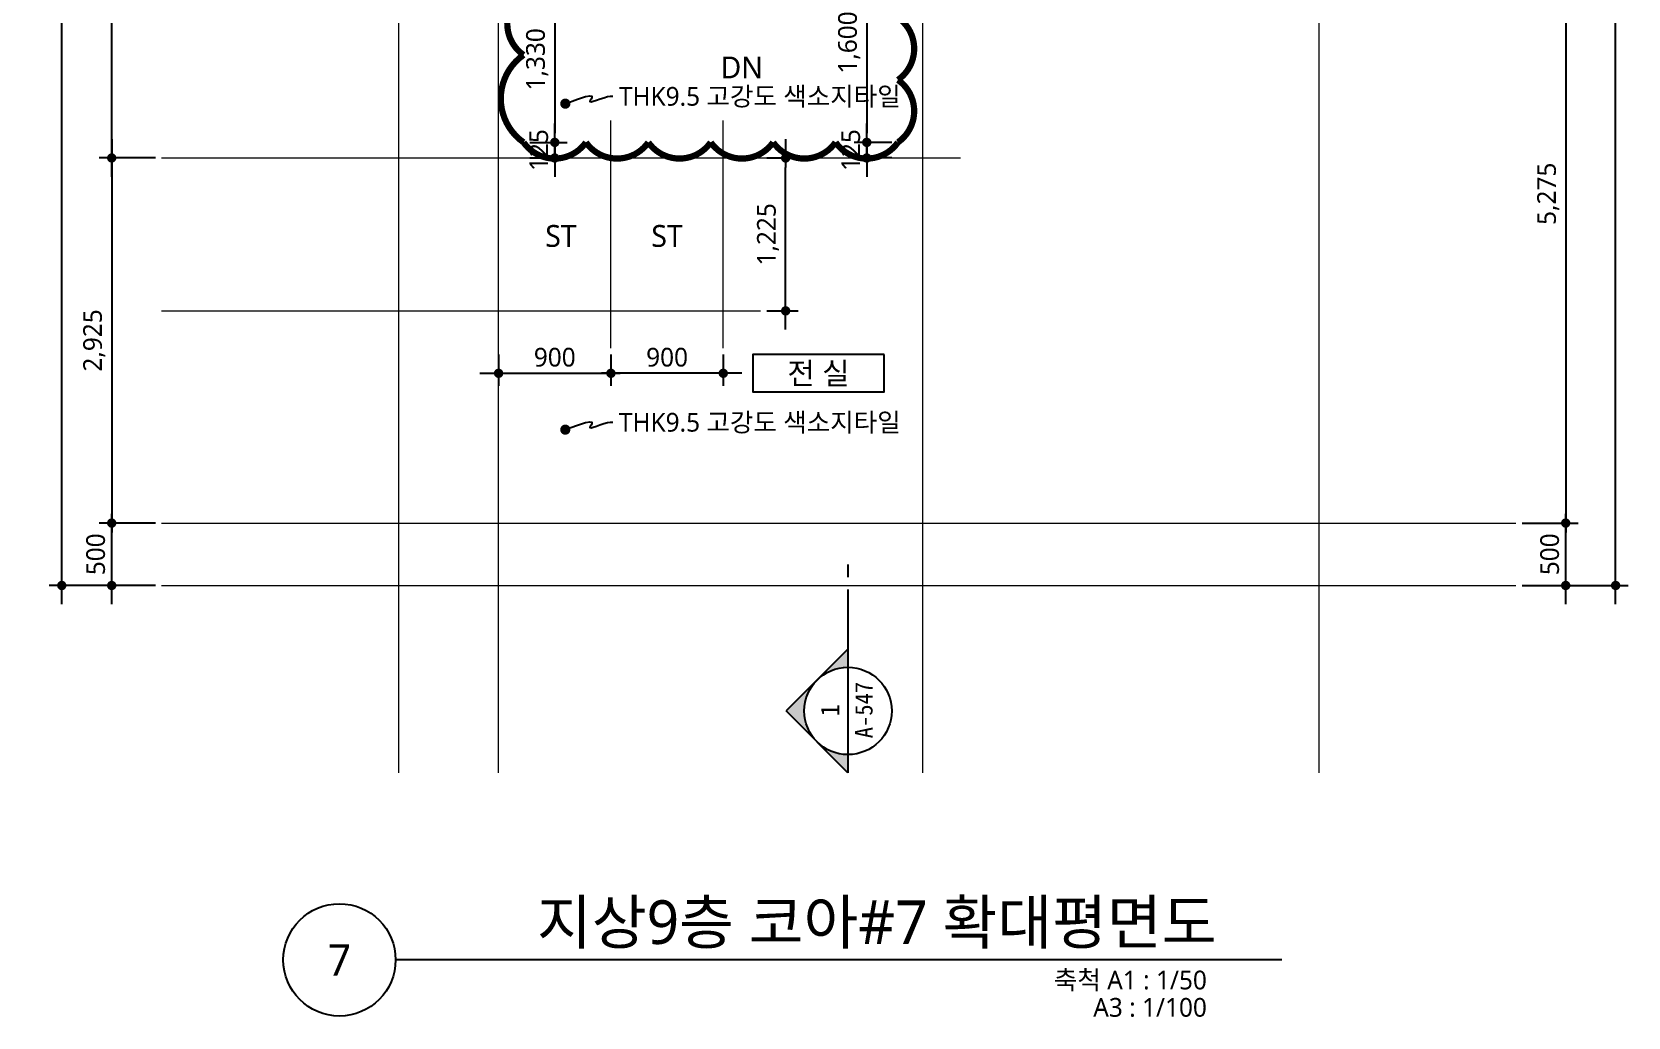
# Model space of a CAD drawing. Header units: millimetres. Extents: x 1467181 to 1850972, y 836037 to 895281.
# Drawn here: x 1552517 to 1565306, y 875511 to 883404 of the extents above; entities that cross this region are included whole.
import ezdxf
from ezdxf.enums import TextEntityAlignment as Align

# ---------------------------------------------------------------- set-up
doc = ezdxf.new("R2010")
doc.units = ezdxf.units.MM
doc.header["$MEASUREMENT"] = 0
doc.linetypes.add('CEN', pattern=[62, 60, -1, 0, -1])
doc.layers.get('0').update_dxf_attribs({"linetype": 'CONTINUOUS'})
for name, color, linetype, lineweight in [('A-CNTL', 1, 'CEN', 15), ('A-DIMS', 7, 'CONTINUOUS', 25), ('A-MKXS-LEAD', 7, 'CONTINUOUS', 25), ('A-MKXS-MAK1', 3, 'CONTINUOUS', 25), ('A-MKXS-TEXT1', 3, 'CONTINUOUS', 25), ('A-MKXS-TEXT2', 7, 'CONTINUOUS', 25), ('A-MKXX-NAME', 3, 'CONTINUOUS', 25), ('A-MKXX-SYMB', 7, 'CONTINUOUS', 25), ('A-XXXX-SYMB', 7, 'CONTINUOUS', 25), ('A-XXXX-TXT1', 3, 'CONTINUOUS', 25), ('REV-202205', 20, 'CONTINUOUS', 25)]:
    doc.layers.add(name, color=color, linetype=linetype, lineweight=lineweight)
doc.styles.add('HY울릉도L', font='')
doc.styles.add('돋움체', font='')
doc.styles.add('맑은고딕', font='malgun.ttf')
doc.styles.get('HY울릉도L').set_extended_font_data('HYwulM')
doc.styles.get('돋움체').set_extended_font_data('DotumChe')
doc.dimstyles.new('CDIM', dxfattribs={"dimtxt": 3, "dimasz": 1.5, "dimexe": 2, "dimexo": 1, "dimgap": 1, "dimtad": 1, "dimdec": 0, "dimrnd": 0.5, "dimzin": 0, "dimdsep": 32, "dimlunit": 6, "dimtxsty": 'HY울릉도L', "dimblk1": '_CIDOT', "dimblk2": '_CIDOT', "dimsah": 1, "dimcen": 5.5, "dimclrd": 2, "dimclre": 2, "dimclrt": 7, "dimadec": 0, "dimazin": 0, "dimtfac": 1, "dimtdec": 0, "dimtix": 1, "dimtmove": 2, "dimatfit": 1, "dimldrblk": '_CIDOT', "dimfxl": 1, "dimtolj": 1, "dimtzin": 0, "dimlwd": -1, "dimarcsym": 0})

# ---------------------------------------------------------------- blocks, each defined once
blk = doc.blocks.new('CORE 7- 단면')
at = {"layer": 'A-MKXS-MAK1'}
blk.add_hatch(color=256, dxfattribs=at).paths.add_polyline_path([(22637, 12898), (22637, 12998), (22937, 12998), (22937, 12898)])
h = blk.add_hatch(color=256, dxfattribs=at)
h.paths.add_polyline_path([(22442, -7), (22690, 241, 0.414214), (22690, -254)])
h.paths.add_polyline_path([(22690, 241), (22937, 488), (22937, 343, 0.198912)])
h.paths.add_polyline_path([(22690, -254, 0.198912), (22937, -357), (22937, -502)])
for p, q in [((22637, 12998), (22637, 12898)), ((22937, 12998), (22637, 12998)), ((22937, 12998), (22937, 12335)), ((22937, 12898), (22637, 12898)), ((22937, 12235), (22937, 12135)), ((22937, 1166), (22937, 1066)), ((22937, 966), (22937, -502)), ((22937, 488), (22442, -7)), ((22937, -502), (22442, -7))]:
    blk.add_line(p, q, dxfattribs=at)
blk.add_circle((22937, -7), 350, dxfattribs=at)
at = {"layer": 'A-MKXS-TEXT2', "style": '돋움체'}
for s, height, p in [('A-547', 140, (23065, 0)), ('1', 150, (22793, -2))]:
    blk.add_text(s, height=height, rotation=90, dxfattribs=at).set_placement(p, align=Align.MIDDLE)
blk = doc.blocks.new('_CIDOT')
at = {"color": 0, "linetype": 'ByBlock'}
blk.add_line((2, 0), (-1, 0), dxfattribs=at)
at = {"color": 0, "linetype": 'ByBlock', "const_width": 0.5}
blk.add_lwpolyline([(-0.25, 0, 1), (0.25, 0, 1)], format="xyb", close=True, dxfattribs=at)
blk = doc.blocks.new('*D69')
at = {"layer": 'A-DIMS', "lineweight": -2, "transparency": 16777216}
for p, q in [((1553506, 889069), (1553056, 889069)), ((1553506, 882394), (1553056, 882394))]:
    blk.add_line(p, q, dxfattribs=at)
at = {"layer": 'A-DIMS', "transparency": 16777216}
blk.add_line((1553156, 882469), (1553156, 888994), dxfattribs=at)
at = {"layer": 'A-DIMS', "transparency": 16777216, "xscale": 75, "yscale": 75, "zscale": 75}
for p, rotation in [((1553156, 889069), 90), ((1553156, 882394), 270)]:
    blk.add_blockref('_CIDOT', p, dxfattribs=dict(at, rotation=rotation))
at = {"layer": 'A-DIMS', "color": 3, "transparency": 16777216, "insert": (1553016, 885732), "char_height": 150, "attachment_point": 5, "rotation": 90, "style": '맑은고딕'}
blk.add_mtext('\\A1;6,675', dxfattribs=at)
blk = doc.blocks.new('*D72')
at = {"layer": 'A-DIMS', "lineweight": -2, "transparency": 16777216}
for p, q in [((1553506, 889969), (1552656, 889969)), ((1553506, 878969), (1552656, 878969))]:
    blk.add_line(p, q, dxfattribs=at)
at = {"layer": 'A-DIMS', "transparency": 16777216}
blk.add_line((1552756, 879044), (1552756, 889894), dxfattribs=at)
at = {"layer": 'A-DIMS', "transparency": 16777216, "xscale": 75, "yscale": 75, "zscale": 75}
for p, rotation in [((1552756, 889969), 90), ((1552756, 878969), 270)]:
    blk.add_blockref('_CIDOT', p, dxfattribs=dict(at, rotation=rotation))
at = {"layer": 'A-DIMS', "color": 3, "transparency": 16777216, "insert": (1552615, 884469), "char_height": 150, "attachment_point": 5, "rotation": 90, "style": '맑은고딕'}
blk.add_mtext('\\A1;11,000', dxfattribs=at)
blk = doc.blocks.new('*D74')
at = {"layer": 'A-DIMS', "lineweight": -2, "transparency": 16777216}
for p, q in [((1553506, 882394), (1553056, 882394)), ((1553506, 879469), (1553056, 879469))]:
    blk.add_line(p, q, dxfattribs=at)
at = {"layer": 'A-DIMS', "transparency": 16777216}
blk.add_line((1553156, 882319), (1553156, 879544), dxfattribs=at)
at = {"layer": 'A-DIMS', "transparency": 16777216, "xscale": 75, "yscale": 75, "zscale": 75}
for p, rotation in [((1553156, 882394), 90), ((1553156, 879469), 270)]:
    blk.add_blockref('_CIDOT', p, dxfattribs=dict(at, rotation=rotation))
at = {"layer": 'A-DIMS', "color": 3, "transparency": 16777216, "insert": (1553016, 880932), "char_height": 150, "attachment_point": 5, "rotation": 90, "style": '맑은고딕'}
blk.add_mtext('\\A1;2,925', dxfattribs=at)
blk = doc.blocks.new('*D75')
at = {"layer": 'A-DIMS', "lineweight": -2, "transparency": 16777216}
for p, q in [((1557156, 880819), (1557156, 880569)), ((1558056, 880819), (1558056, 880569))]:
    blk.add_line(p, q, dxfattribs=at)
at = {"layer": 'A-DIMS', "transparency": 16777216}
blk.add_line((1557981, 880669), (1557231, 880669), dxfattribs=at)
at = {"layer": 'A-DIMS', "transparency": 16777216, "xscale": 75, "yscale": 75, "zscale": 75, "rotation": 180}
blk.add_blockref('_CIDOT', (1557156, 880669), dxfattribs=at)
at = {"layer": 'A-DIMS', "transparency": 16777216, "xscale": 75, "yscale": 75, "zscale": 75}
blk.add_blockref('_CIDOT', (1558056, 880669), dxfattribs=at)
at = {"layer": 'A-DIMS', "color": 3, "transparency": 16777216, "insert": (1557606, 880797), "char_height": 150, "attachment_point": 5, "style": '맑은고딕'}
blk.add_mtext('\\A1;900', dxfattribs=at)
blk = doc.blocks.new('*D76')
at = {"layer": 'A-DIMS', "lineweight": -2, "transparency": 16777216}
for p, q in [((1556256, 880819), (1556256, 880569)), ((1557156, 880819), (1557156, 880569))]:
    blk.add_line(p, q, dxfattribs=at)
at = {"layer": 'A-DIMS', "transparency": 16777216}
blk.add_line((1556331, 880669), (1557081, 880669), dxfattribs=at)
at = {"layer": 'A-DIMS', "transparency": 16777216, "xscale": 75, "yscale": 75, "zscale": 75, "rotation": 180}
blk.add_blockref('_CIDOT', (1556256, 880669), dxfattribs=at)
at = {"layer": 'A-DIMS', "transparency": 16777216, "xscale": 75, "yscale": 75, "zscale": 75}
blk.add_blockref('_CIDOT', (1557156, 880669), dxfattribs=at)
at = {"layer": 'A-DIMS', "color": 3, "transparency": 16777216, "insert": (1556706, 880797), "char_height": 150, "attachment_point": 5, "style": '맑은고딕'}
blk.add_mtext('\\A1;900', dxfattribs=at)
blk = doc.blocks.new('*D77')
at = {"layer": 'A-DIMS', "lineweight": -2, "transparency": 16777216}
for p, q in [((1558406, 882394), (1558656, 882394)), ((1558406, 881169), (1558656, 881169))]:
    blk.add_line(p, q, dxfattribs=at)
at = {"layer": 'A-DIMS', "transparency": 16777216}
blk.add_line((1558556, 881244), (1558556, 882319), dxfattribs=at)
at = {"layer": 'A-DIMS', "transparency": 16777216, "xscale": 75, "yscale": 75, "zscale": 75}
for p, rotation in [((1558556, 882394), 90), ((1558556, 881169), 270)]:
    blk.add_blockref('_CIDOT', p, dxfattribs=dict(at, rotation=rotation))
at = {"layer": 'A-DIMS', "color": 3, "transparency": 16777216, "insert": (1558415, 881782), "char_height": 150, "attachment_point": 5, "rotation": 90, "style": '맑은고딕'}
blk.add_mtext('\\A1;1,225', dxfattribs=at)
blk = doc.blocks.new('*D78')
at = {"layer": 'A-DIMS', "lineweight": -2, "transparency": 16777216}
for p, q in [((1553506, 879469), (1553056, 879469)), ((1553506, 878969), (1553056, 878969))]:
    blk.add_line(p, q, dxfattribs=at)
at = {"layer": 'A-DIMS', "transparency": 16777216}
blk.add_line((1553156, 879044), (1553156, 879394), dxfattribs=at)
at = {"layer": 'A-DIMS', "transparency": 16777216, "xscale": 75, "yscale": 75, "zscale": 75}
for p, rotation in [((1553156, 879469), 90), ((1553156, 878969), 270)]:
    blk.add_blockref('_CIDOT', p, dxfattribs=dict(at, rotation=rotation))
at = {"layer": 'A-DIMS', "color": 3, "transparency": 16777216, "insert": (1553028, 879219), "char_height": 150, "attachment_point": 5, "rotation": 90, "style": '맑은고딕'}
blk.add_mtext('\\A1;500', dxfattribs=at)
blk = doc.blocks.new('*D159')
at = {"layer": 'A-DIMS', "lineweight": -2, "transparency": 16777216}
for p, q in [((1564456, 889969), (1565306, 889969)), ((1564456, 878969), (1565306, 878969))]:
    blk.add_line(p, q, dxfattribs=at)
at = {"layer": 'A-DIMS', "transparency": 16777216}
blk.add_line((1565206, 879044), (1565206, 889894), dxfattribs=at)
at = {"layer": 'A-DIMS', "transparency": 16777216, "xscale": 75, "yscale": 75, "zscale": 75}
for p, rotation in [((1565206, 889969), 90), ((1565206, 878969), 270)]:
    blk.add_blockref('_CIDOT', p, dxfattribs=dict(at, rotation=rotation))
at = {"layer": 'A-DIMS', "color": 3, "transparency": 16777216, "insert": (1565065, 884469), "char_height": 150, "attachment_point": 5, "rotation": 90, "style": '맑은고딕'}
blk.add_mtext('\\A1;11,000', dxfattribs=at)
blk = doc.blocks.new('*D161')
at = {"layer": 'A-DIMS', "lineweight": -2, "transparency": 16777216}
for p, q in [((1564456, 884744), (1564906, 884744)), ((1564456, 879469), (1564906, 879469))]:
    blk.add_line(p, q, dxfattribs=at)
at = {"layer": 'A-DIMS', "transparency": 16777216}
blk.add_line((1564806, 884669), (1564806, 879544), dxfattribs=at)
at = {"layer": 'A-DIMS', "transparency": 16777216, "xscale": 75, "yscale": 75, "zscale": 75}
for p, rotation in [((1564806, 884744), 90), ((1564806, 879469), 270)]:
    blk.add_blockref('_CIDOT', p, dxfattribs=dict(at, rotation=rotation))
at = {"layer": 'A-DIMS', "color": 3, "transparency": 16777216, "insert": (1564666, 882107), "char_height": 150, "attachment_point": 5, "rotation": 90, "style": '맑은고딕'}
blk.add_mtext('\\A1;5,275', dxfattribs=at)
blk = doc.blocks.new('*D162')
at = {"layer": 'A-DIMS', "lineweight": -2, "transparency": 16777216}
for p, q in [((1564456, 879469), (1564906, 879469)), ((1564456, 878969), (1564906, 878969))]:
    blk.add_line(p, q, dxfattribs=at)
at = {"layer": 'A-DIMS', "transparency": 16777216}
blk.add_line((1564806, 879044), (1564806, 879394), dxfattribs=at)
at = {"layer": 'A-DIMS', "transparency": 16777216, "xscale": 75, "yscale": 75, "zscale": 75}
for p, rotation in [((1564806, 879469), 90), ((1564806, 878969), 270)]:
    blk.add_blockref('_CIDOT', p, dxfattribs=dict(at, rotation=rotation))
at = {"layer": 'A-DIMS', "color": 3, "transparency": 16777216, "insert": (1564678, 879219), "char_height": 150, "attachment_point": 5, "rotation": 90, "style": '맑은고딕'}
blk.add_mtext('\\A1;500', dxfattribs=at)
blk = doc.blocks.new('*D275')
at = {"layer": 'A-DIMS', "lineweight": -2, "transparency": 16777216}
for p, q in [((1556506, 883849), (1556806, 883849)), ((1556506, 882519), (1556806, 882519))]:
    blk.add_line(p, q, dxfattribs=at)
at = {"layer": 'A-DIMS', "transparency": 16777216}
blk.add_line((1556706, 883774), (1556706, 882594), dxfattribs=at)
at = {"layer": 'A-DIMS', "transparency": 16777216, "xscale": 75, "yscale": 75, "zscale": 75}
for p, rotation in [((1556706, 883849), 90), ((1556706, 882519), 270)]:
    blk.add_blockref('_CIDOT', p, dxfattribs=dict(at, rotation=rotation))
at = {"layer": 'A-DIMS', "color": 3, "transparency": 16777216, "insert": (1556565, 883184), "char_height": 150, "attachment_point": 5, "rotation": 90, "style": '맑은고딕'}
blk.add_mtext('\\A1;1,330', dxfattribs=at)
blk = doc.blocks.new('*D262')
at = {"layer": 'A-DIMS', "transparency": 16777216}
for p, q in [((1559206, 882594), (1559206, 882669)), ((1559206, 882519), (1559206, 882394)), ((1559206, 882319), (1559206, 882244))]:
    blk.add_line(p, q, dxfattribs=at)
at = {"layer": 'A-DIMS', "lineweight": -2, "transparency": 16777216}
for p, q in [((1559406, 882519), (1559106, 882519)), ((1559406, 882394), (1559106, 882394))]:
    blk.add_line(p, q, dxfattribs=at)
at = {"layer": 'A-DIMS', "transparency": 16777216, "xscale": 75, "yscale": 75, "zscale": 75}
for p, rotation in [((1559206, 882519), 270), ((1559206, 882394), 90)]:
    blk.add_blockref('_CIDOT', p, dxfattribs=dict(at, rotation=rotation))
at = {"layer": 'A-DIMS', "color": 3, "transparency": 16777216, "insert": (1559078, 882457), "char_height": 150, "attachment_point": 5, "rotation": 90, "style": '맑은고딕'}
blk.add_mtext('\\A1;125', dxfattribs=at)
blk = doc.blocks.new('*D263')
at = {"layer": 'A-DIMS', "transparency": 16777216}
for p, q in [((1556706, 882594), (1556706, 882669)), ((1556706, 882519), (1556706, 882394)), ((1556706, 882319), (1556706, 882244))]:
    blk.add_line(p, q, dxfattribs=at)
at = {"layer": 'A-DIMS', "lineweight": -2, "transparency": 16777216}
for p, q in [((1556506, 882519), (1556806, 882519)), ((1556506, 882394), (1556806, 882394))]:
    blk.add_line(p, q, dxfattribs=at)
at = {"layer": 'A-DIMS', "transparency": 16777216, "xscale": 75, "yscale": 75, "zscale": 75}
for p, rotation in [((1556706, 882519), 270), ((1556706, 882394), 90)]:
    blk.add_blockref('_CIDOT', p, dxfattribs=dict(at, rotation=rotation))
at = {"layer": 'A-DIMS', "color": 3, "transparency": 16777216, "insert": (1556578, 882457), "char_height": 150, "attachment_point": 5, "rotation": 90, "style": '맑은고딕'}
blk.add_mtext('\\A1;125', dxfattribs=at)
blk = doc.blocks.new('*D264')
at = {"layer": 'A-DIMS', "lineweight": -2, "transparency": 16777216}
for p, q in [((1559406, 884119), (1559106, 884119)), ((1559406, 882519), (1559106, 882519))]:
    blk.add_line(p, q, dxfattribs=at)
at = {"layer": 'A-DIMS', "transparency": 16777216}
blk.add_line((1559206, 884044), (1559206, 882594), dxfattribs=at)
at = {"layer": 'A-DIMS', "transparency": 16777216, "xscale": 75, "yscale": 75, "zscale": 75}
for p, rotation in [((1559206, 884119), 90), ((1559206, 882519), 270)]:
    blk.add_blockref('_CIDOT', p, dxfattribs=dict(at, rotation=rotation))
at = {"layer": 'A-DIMS', "color": 3, "transparency": 16777216, "insert": (1559065, 883319), "char_height": 150, "attachment_point": 5, "rotation": 90, "style": '맑은고딕'}
blk.add_mtext('\\A1;1,600', dxfattribs=at)

msp = doc.modelspace()

# ---------------------------------------------------------------- linework, layer by layer
at = {"layer": 'A-CNTL'}
for p, q in [((1555455.7, 877469.4), (1555455.7, 891369.4)), ((1556255.7, 877469.4), (1556255.7, 891369.4)), ((1559655.7, 877469.4), (1559655.7, 891369.4)), ((1562830.7, 877469.4), (1562830.7, 891369.4)), ((1557155.7, 880869.4), (1557155.7, 882694.4)), ((1558055.7, 880869.4), (1558055.7, 882694.4)), ((1553555.7, 882394.4), (1559955.7, 882394.4)), ((1553555.7, 881169.4), (1558355.7, 881169.4)), ((1553555.7, 879469.4), (1564405.7, 879469.4)), ((1553555.7, 878969.4), (1564405.7, 878969.4))]:
    msp.add_line(p, q, dxfattribs=at)
at = {"layer": 'A-MKXS-LEAD', "const_width": 40}
for points in [[(1556769.8, 882831.2, 1), (1556811.3, 882827, 1)], [(1556769.7, 880219.8, 1), (1556811.2, 880215.6, 1)]]:
    msp.add_lwpolyline(points, format="xyb", close=True, dxfattribs=at)
at = {"layer": 'A-MKXS-LEAD'}
for points in [[(1556789.7, 882828.8), (1556887.5, 882865.6), (1556951.2, 882885.5), (1556987.4, 882892), (1557002.8, 882888.5), (1557004, 882878.6), (1556997.5, 882865.8), (1556990, 882853.6), (1556988, 882845.5), (1556996.7, 882844.2), (1557014.8, 882848.6), (1557039.6, 882856.8), (1557068.5, 882866.9), (1557098.7, 882877), (1557127.6, 882885.2), (1557152.2, 882889.5), (1557170.1, 882888)], [(1556789.6, 880217.4), (1556887.4, 880254.3), (1556951.1, 880274.2), (1556987.3, 880280.6), (1557002.7, 880277.1), (1557003.8, 880267.2), (1556997.4, 880254.4), (1556989.8, 880242.2), (1556987.9, 880234.2), (1556996.5, 880232.8), (1557014.7, 880237.2), (1557039.5, 880245.4), (1557068.4, 880255.5), (1557098.6, 880265.6), (1557127.4, 880273.8), (1557152.1, 880278.1), (1557170, 880276.7)]]:
    msp.add_lwpolyline(points, dxfattribs=at)
at = {"layer": 'A-MKXX-SYMB'}
msp.add_lwpolyline([(1559344, 880819.4), (1558294, 880819.4), (1558294, 880519.4), (1559344, 880519.4)], close=True, dxfattribs=at)
at = {"layer": 'A-XXXX-SYMB'}
msp.add_line((1562530.7, 875969.4), (1555430.7, 875969.4), dxfattribs=at)
msp.add_circle((1554980.7, 875969.4), 450, dxfattribs=at)
at = {"layer": 'REV-202205', "const_width": 50}
msp.add_lwpolyline([(1556455.7, 883719.4, 0.5205671), (1556455.7, 883219.4, 0.5205671), (1556455.7, 882519.4, 0.5205671), (1556955.7, 882519.4, 0.5205671), (1557455.7, 882519.4, 0.5205671), (1557955.7, 882519.4, 0.5205671), (1558455.7, 882519.4, 0.5205671), (1558955.7, 882519.4, 0.5205671), (1559455.7, 882519.4, 0.5205671), (1559455.7, 883019.4, 0.5205671), (1559455.7, 883519.4, 0.5205671)], format="xyb", dxfattribs=at)

# ---------------------------------------------------------------- block references
at = {"layer": 'A-DIMS'}
msp.add_blockref('CORE 7- 단면', (1536118.4, 877971), dxfattribs=at)

# ---------------------------------------------------------------- texts
at = {"layer": 'A-MKXS-TEXT1', "style": '맑은고딕'}
for p in [(1557220.1, 882888), (1557220, 880276.7)]:
    msp.add_text('THK9.5 고강도 색소지타일', height=150, dxfattribs=at).set_placement(p, align=Align.MIDDLE_LEFT)
at = {"layer": 'A-MKXX-NAME', "style": '맑은고딕'}
for s, p in [('DN', (1558204.1, 883119.4)), ('ST', (1556755.7, 881769.4)), ('ST', (1557605.7, 881769.4)), ('전 실', (1558819, 880669.4))]:
    msp.add_text(s, height=175, dxfattribs=at).set_placement(p, align=Align.MIDDLE_CENTER)
at = {"layer": 'A-XXXX-TXT1', "style": '맑은고딕'}
msp.add_text('지상9층 코아#7 확대평면도', height=350, dxfattribs=at).set_placement((1562008.7, 875992), align=Align.BOTTOM_RIGHT)
msp.add_text('7', height=250, dxfattribs=at).set_placement((1554980.7, 875969.4), align=Align.MIDDLE)
for s, p in [('축척 A1 : 1/50', (1561930.9, 875883.2)), ('A3 : 1/100', (1561930.9, 875664.3))]:
    msp.add_text(s, height=150, dxfattribs=at).set_placement(p, align=Align.TOP_RIGHT)

# ---------------------------------------------------------------- dimensions: what is measured, and where the dimension line sits
at = {"layer": 'A-DIMS'}
for base, p1, p2, angle, picture, middle in [((1552755.7, 889969.4), (1553555.7, 878969.4), (1553555.7, 889969.4), 270, '*D72', (1552615.3, 884469.4)), ((1565205.7, 889969.4), (1564405.7, 878969.4), (1564405.7, 889969.4), 270, '*D159', (1565065.3, 884469.4)), ((1553155.7, 889069.4), (1553555.7, 882394.4), (1553555.7, 889069.4), 270, '*D69', (1553015.7, 885731.9)), ((1564805.7, 879469.4), (1564405.7, 884744.4), (1564405.7, 879469.4), 90, '*D161', (1564665.7, 882106.9)), ((1553155.7, 879469.4), (1553555.7, 882394.4), (1553555.7, 879469.4), 90, '*D74', (1553015.7, 880931.9)), ((1558555.7, 882394.4), (1558355.7, 881169.4), (1558355.7, 882394.4), 90, '*D77', (1558415.3, 881781.9)), ((1557155.7, 880669.4), (1558055.7, 880869.4), (1557155.7, 880869.4), 180, '*D75', (1557605.7, 880796.9)), ((1553155.7, 879469.4), (1553555.7, 878969.4), (1553555.7, 879469.4), 270, '*D78', (1553028.2, 879219.4)), ((1564805.7, 879469.4), (1564405.7, 878969.4), (1564405.7, 879469.4), 270, '*D162', (1564678.2, 879219.4))]:
    dim = msp.add_linear_dim(base=base, p1=p1, p2=p2, angle=angle, dimstyle='CDIM', override={"dimscale": 50, "dimtxsty": '맑은고딕', "dimclrd": 256, "dimclre": 256, "dimclrt": 3}, dxfattribs=at)
    dim.commit()
    dim.dimension.update_dxf_attribs({"geometry": picture, "text_midpoint": middle})
for base, p1, p2, picture, middle in [((1559205.7, 882519.4), (1559455.7, 884119.4), (1559455.7, 882519.4), '*D264', (1559205.7, 883319.4)), ((1556705.7, 882519.4), (1556455.7, 883849.4), (1556455.7, 882519.4), '*D275', (1556705.7, 883184.4)), ((1556705.7, 882394.4), (1556455.7, 882519.4), (1556455.7, 882394.4), '*D263', (1556705.7, 882456.9)), ((1559205.7, 882394.4), (1559455.7, 882519.4), (1559455.7, 882394.4), '*D262', (1559205.7, 882456.9))]:
    dim = msp.add_linear_dim(base=base, p1=p1, p2=p2, angle=90, text='<>\\X', dimstyle='CDIM', override={"dimscale": 50, "dimtxsty": '맑은고딕', "dimclrd": 256, "dimclre": 256, "dimclrt": 3}, dxfattribs=at)
    dim.commit()
    dim.dimension.update_dxf_attribs({"geometry": picture, "text_midpoint": middle})
dim = msp.add_linear_dim(base=(1557155.7, 880669.4), p1=(1556255.7, 880869.4), p2=(1557155.7, 880869.4), dimstyle='CDIM', override={"dimscale": 50, "dimtxsty": '맑은고딕', "dimclrd": 256, "dimclre": 256, "dimclrt": 3}, dxfattribs=at)
dim.commit()
dim.dimension.update_dxf_attribs({"geometry": '*D76', "text_midpoint": (1556705.7, 880796.9)})

doc.saveas('drawing.dxf')
